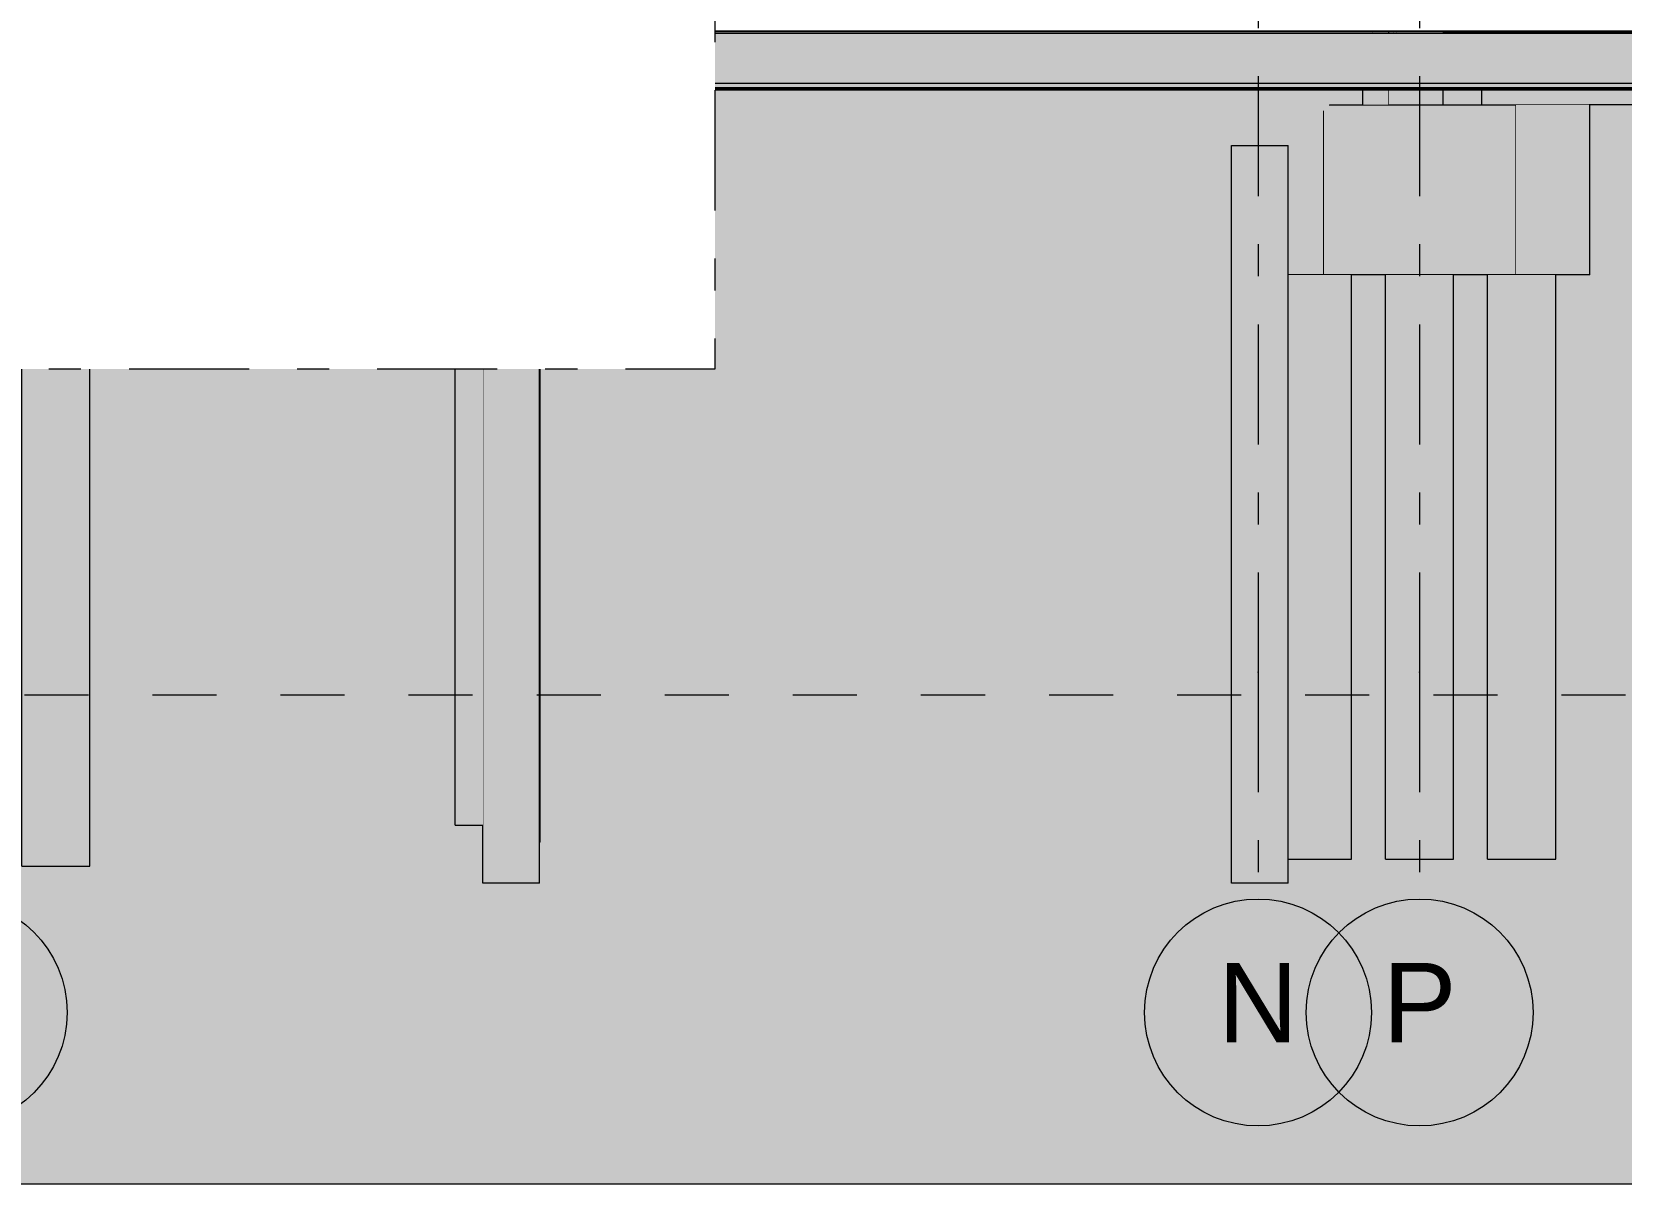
# Model space of a CAD drawing. Header units: millimetres. Extents: x -48147 to 1428745, y -495156 to 18123.
# Drawn here: x 1386117 to 1393121, y -495156 to -490077 of the extents above; entities that cross this region are included whole.
import ezdxf
from ezdxf.enums import TextEntityAlignment as Align

# ---------------------------------------------------------------- set-up
doc = ezdxf.new("R2010")
doc.units = ezdxf.units.MM
doc.header["$MEASUREMENT"] = 0
for name, pattern in [('Dashed', [2822.222233, 1411.111116, -1411.111116]), ('Double Dashed', [1093.611073, 529.166651, -211.666656, 141.111112, -211.666656]), ('Wipeout_Contour', [1000, 0, -1000])]:
    doc.linetypes.add(name, pattern=pattern)
for name, color, linetype, lineweight, true_color in [('0_Pen_No__105', 7, 'Continuous', 15, 0xa6a6a6), ('A-230-M_FLOOR.IFC Import_Pen_No__109', 7, 'Continuous', 15, 0xa6a6a6), ('A-230-M_FLOOR.IFC Import_Pen_No__29', 7, 'Continuous', 50, 0x2a2a2a), ('New_A-15-MG_Structural_Grid_Phase_2_Pen_No__222', 7, 'Continuous', 13, 0x65af33)]:
    doc.layers.add(name, color=color, linetype=linetype, lineweight=lineweight, true_color=true_color)
for name, color, linetype in [('A-230-M_FLOOR.IFC Import', 7, 'Continuous'), ('A-95-P_Drawing', 7, 'Continuous'), ('New_A-15-MG_Structural_Grid_Phase_2', 7, 'Continuous'), ('New_A-20-M_Floor_Slab', 7, 'Continuous'), ('S-160-M_FOUND.IFC Import', 7, 'Continuous'), ('S-280-M_COLUMN.IFC Import', 7, 'Continuous'), ('S-280-M_STRUCT_FRAME.IFC Import', 7, 'Continuous')]:
    doc.layers.add(name, color=color, linetype=linetype)
for name, color, linetype, lineweight in [('A-230-M_FLOOR.IFC Import_Pen_No__89', 8, 'Continuous', 20), ('A-95-P_Drawing_Pen_No__1', 7, 'Continuous', 13), ('A-95-P_Drawing_Pen_No__84', 8, 'Continuous', 20), ('New_A-20-M_Floor_Slab_Pen_No__1', 7, 'Continuous', 13), ('S-160-M_FOUND.IFC Import_Pen_No__1', 7, 'Continuous', 13), ('S-160-M_FOUND.IFC Import_Pen_No__4', 7, 'Continuous', 20), ('S-280-M_COLUMN.IFC Import_Pen_No__88', 8, 'Continuous', 20), ('S-280-M_STRUCT_FRAME.IFC Import_Pen_No__4', 7, 'Continuous', 20), ('S-280-M_STRUCT_FRAME.IFC Import_Pen_No__90', 8, 'Continuous', 20)]:
    doc.layers.add(name, color=color, linetype=linetype, lineweight=lineweight)
doc.styles.add('GENERATED_STYLE_2', font='')
doc.styles.get('GENERATED_STYLE_2').set_extended_font_data('Swis721 BT')

# ---------------------------------------------------------------- blocks, each defined once
blk = doc.blocks.new('Section Elem_296_2', base_point=(1341556.5, -489899))
at = {"color": 254, "linetype": 'Wipeout_Contour', "lineweight": 0, "ltscale": 5894620.398170539}
blk.add_wipeout([(1374573.5, -489978.5), (1374573.5, -490078.5), (1404999, -490078.5), (1404999, -489978.5)], dxfattribs=at).dxf.layer = 'New_A-20-M_Floor_Slab'
at = {"layer": 'New_A-20-M_Floor_Slab_Pen_No__1', "linetype": 'Continuous', "flags": 128}
blk.add_lwpolyline([(1420320.8, -490078.5), (1404999, -490078.5), (1374573.5, -490078.5)], dxfattribs=at)
blk = doc.blocks.new('Section Elem_375_2', base_point=(1341556.5, -489899))
at = {"color": 254, "linetype": 'Wipeout_Contour', "lineweight": 0, "ltscale": 5903369.505132277}
blk.add_wipeout([(1392094.4, -490078.5), (1392094.4, -490079), (1392099.2, -490079), (1392099.2, -490078.5)], dxfattribs=at).dxf.layer = 'S-280-M_STRUCT_FRAME.IFC Import'
at = {"color": 254, "linetype": 'Wipeout_Contour', "lineweight": 0, "ltscale": 5904196.053636141}
blk.add_wipeout([(1392094.4, -490399), (1392336.5, -490399), (1392336.5, -490329), (1392094.4, -490329)], dxfattribs=at).dxf.layer = 'S-280-M_STRUCT_FRAME.IFC Import'
at = {"layer": 'S-280-M_STRUCT_FRAME.IFC Import_Pen_No__90', "linetype": 'Continuous'}
blk.add_line((1392094.4, -490329), (1392094.4, -490399), dxfattribs=at)
blk = doc.blocks.new('Section Elem_384_2', base_point=(1341556.5, -489899))
at = {"color": 254, "linetype": 'Wipeout_Contour', "lineweight": 0, "ltscale": 5918791.525385903}
blk.add_wipeout([(1396166.2, -490078.5), (1396166.2, -490079), (1396201, -490079), (1396201, -490078.5)], dxfattribs=at).dxf.layer = 'S-280-M_STRUCT_FRAME.IFC Import'
at = {"color": 254, "linetype": 'Wipeout_Contour', "lineweight": 0, "ltscale": 7385868.342514155}
blk.add_wipeout([(1392336.5, -490399), (1394172.8, -490399), (1394103, -490329.2), (1394102.8, -490329), (1392336.5, -490329)], dxfattribs=at).dxf.layer = 'S-280-M_STRUCT_FRAME.IFC Import'
at = {"color": 254, "linetype": 'Wipeout_Contour', "lineweight": 0, "ltscale": 8873428.408047892}
blk.add_wipeout([(1394852.5, -490329.2), (1394782.8, -490399), (1395927.7, -490399), (1395857.7, -490329), (1395207.5, -490329), (1394852.8, -490329)], dxfattribs=at).dxf.layer = 'S-280-M_STRUCT_FRAME.IFC Import'
at = {"layer": 'S-280-M_STRUCT_FRAME.IFC Import_Pen_No__4', "linetype": 'Continuous'}
for p, q in [((1392336.5, -490399), (1392336.5, -490329)), ((1394172.8, -490399), (1392657.6, -490399)), ((1395499.4, -490399), (1394782.8, -490399))]:
    blk.add_line(p, q, dxfattribs=at)
at = {"color": 254, "linetype": 'Wipeout_Contour', "lineweight": 0, "ltscale": 7390276.719562369}
blk.add_wipeout([(1392336.5, -490079), (1395207.5, -490079), (1396166.2, -490079), (1396166.2, -490078.5), (1392336.5, -490078.5)], dxfattribs=at).dxf.layer = 'S-280-M_STRUCT_FRAME.IFC Import'
at = {"layer": 'S-280-M_STRUCT_FRAME.IFC Import_Pen_No__4', "linetype": 'Continuous'}
for p, q in [((1392336.5, -490079), (1392336.5, -490078.5)), ((1396166.2, -490078.5), (1396166.2, -490079))]:
    blk.add_line(p, q, dxfattribs=at)
blk = doc.blocks.new('Section Elem_510_2', base_point=(1341556.5, -489899))
at = {"color": 254, "linetype": 'Wipeout_Contour', "lineweight": 0, "ltscale": 5880485.34204399}
blk.add_wipeout([(1386523.4, -490429), (1385023.4, -490429), (1385023.4, -491179), (1386523.4, -491179)], dxfattribs=at).dxf.layer = 'S-160-M_FOUND.IFC Import'
at = {"layer": 'S-160-M_FOUND.IFC Import_Pen_No__4', "linetype": 'Continuous'}
for p, q in [((1385023.4, -490429), (1386523.4, -490429)), ((1385023.4, -491179), (1385023.4, -490429)), ((1386523.4, -490429), (1386523.4, -491179)), ((1386523.4, -491179), (1385023.4, -491179))]:
    blk.add_line(p, q, dxfattribs=at)
blk = doc.blocks.new('Section Elem_515_2', base_point=(1341556.5, -489899))
at = {"color": 254, "linetype": 'Wipeout_Contour', "lineweight": 0, "ltscale": 7380515.633017529}
blk.add_wipeout([(1391807.6, -490425.2), (1391807.6, -491149), (1392657.6, -491149), (1392657.6, -490399), (1391833.9, -490399)], dxfattribs=at).dxf.layer = 'S-160-M_FOUND.IFC Import'
at = {"layer": 'S-160-M_FOUND.IFC Import_Pen_No__4', "linetype": 'Continuous'}
for p, q in [((1391833.9, -490399), (1392657.6, -490399)), ((1392657.6, -491149), (1392657.6, -490399)), ((1391807.6, -490425.2), (1391807.6, -491149)), ((1392657.6, -491149), (1391807.6, -491149))]:
    blk.add_line(p, q, dxfattribs=at)
blk = doc.blocks.new('Section Elem_516_2', base_point=(1341556.5, -489899))
at = {"color": 254, "linetype": 'Wipeout_Contour', "lineweight": 0, "ltscale": 5907021.847173499}
blk.add_wipeout([(1392082.6, -491149), (1392082.6, -493724), (1392382.6, -493724), (1392382.6, -491149)], dxfattribs=at).dxf.layer = 'S-160-M_FOUND.IFC Import'
at = {"layer": 'S-160-M_FOUND.IFC Import_Pen_No__1', "linetype": 'Continuous'}
for p, q in [((1392082.6, -493724), (1392082.6, -491149)), ((1392382.6, -493724), (1392382.6, -491149)), ((1392082.6, -493724), (1392382.6, -493724))]:
    blk.add_line(p, q, dxfattribs=at)
blk = doc.blocks.new('Section Elem_517_2', base_point=(1341556.5, -489899))
at = {"color": 254, "linetype": 'Wipeout_Contour', "lineweight": 0, "ltscale": 5907022.236393865}
blk.add_wipeout([(1392657.6, -491149), (1392982.6, -491149), (1392982.6, -490399), (1392657.6, -490399)], dxfattribs=at).dxf.layer = 'S-160-M_FOUND.IFC Import'
at = {"color": 254, "linetype": 'Wipeout_Contour', "lineweight": 0, "ltscale": 5902981.291187834}
blk.add_wipeout([(1391653.9, -490579), (1391653.9, -491149), (1391807.6, -491149), (1391807.6, -490425.2)], dxfattribs=at).dxf.layer = 'S-160-M_FOUND.IFC Import'
at = {"layer": 'S-160-M_FOUND.IFC Import_Pen_No__4', "linetype": 'Continuous'}
for p, q in [((1392982.6, -491149), (1392982.6, -490399)), ((1391807.6, -491149), (1391653.9, -491149)), ((1392982.6, -491149), (1392657.6, -491149))]:
    blk.add_line(p, q, dxfattribs=at)
blk = doc.blocks.new('Section Elem_518_2', base_point=(1341556.5, -489899))
at = {"color": 254, "linetype": 'Wipeout_Contour', "lineweight": 0, "ltscale": 5905365.043509982}
blk.add_wipeout([(1391653.9, -493724), (1391932.6, -493724), (1391932.6, -491149), (1391653.9, -491149)], dxfattribs=at).dxf.layer = 'S-160-M_FOUND.IFC Import'
at = {"layer": 'S-160-M_FOUND.IFC Import_Pen_No__1', "linetype": 'Continuous'}
for p, q in [((1391932.6, -493724), (1391932.6, -491149)), ((1391653.9, -493724), (1391932.6, -493724))]:
    blk.add_line(p, q, dxfattribs=at)
blk = doc.blocks.new('Section Elem_546_2', base_point=(1341556.5, -489899))
at = {"color": 254, "linetype": 'Wipeout_Contour', "lineweight": 0, "ltscale": 5891621.453964485}
blk.add_wipeout([(1388355.2, -490579), (1388105.2, -490579), (1388105.2, -493829), (1388355.2, -493829)], dxfattribs=at).dxf.layer = 'S-160-M_FOUND.IFC Import'
at = {"layer": 'S-160-M_FOUND.IFC Import_Pen_No__4', "linetype": 'Continuous'}
blk.add_line((1388355.2, -493829), (1388105.2, -493829), dxfattribs=at)
at = {"color": 254, "linetype": 'Wipeout_Contour', "lineweight": 0, "ltscale": 5889282.786124365}
blk.add_wipeout([(1388105.2, -490579), (1388355.2, -490579), (1388605.2, -490329), (1387855.2, -490329)], dxfattribs=at).dxf.layer = 'S-160-M_FOUND.IFC Import'
at = {"layer": 'S-160-M_FOUND.IFC Import_Pen_No__4', "linetype": 'Continuous'}
for p, q in [((1388105.2, -490579), (1388355.2, -490579)), ((1388105.2, -493829), (1388105.2, -490579)), ((1388355.2, -493829), (1388355.2, -490579))]:
    blk.add_line(p, q, dxfattribs=at)
blk = doc.blocks.new('Section Elem_547_2', base_point=(1341556.5, -489899))
at = {"color": 254, "linetype": 'Wipeout_Contour', "lineweight": 0, "ltscale": 5904059.180352874}
blk.add_wipeout([(1391653.9, -490579), (1391403.9, -490579), (1391403.9, -493829), (1391653.9, -493829)], dxfattribs=at).dxf.layer = 'S-160-M_FOUND.IFC Import'
at = {"layer": 'S-160-M_FOUND.IFC Import_Pen_No__4', "linetype": 'Continuous'}
blk.add_line((1391653.9, -493829), (1391403.9, -493829), dxfattribs=at)
at = {"color": 254, "linetype": 'Wipeout_Contour', "lineweight": 0, "ltscale": 5901725.439484057}
blk.add_wipeout([(1391403.9, -490579), (1391653.9, -490579), (1391903.9, -490329), (1391153.9, -490329)], dxfattribs=at).dxf.layer = 'S-160-M_FOUND.IFC Import'
at = {"layer": 'S-160-M_FOUND.IFC Import_Pen_No__4', "linetype": 'Continuous'}
for p, q in [((1391403.9, -490579), (1391653.9, -490579)), ((1391403.9, -493829), (1391403.9, -490579)), ((1391653.9, -493829), (1391653.9, -490579))]:
    blk.add_line(p, q, dxfattribs=at)
blk = doc.blocks.new('Section Elem_554_2', base_point=(1341556.5, -489899))
at = {"color": 254, "linetype": 'Wipeout_Contour', "lineweight": 0, "ltscale": 5891975.821697255}
blk.add_wipeout([(1388355.2, -493649), (1388357.6, -493649), (1388357.6, -490576.5), (1388355.2, -490579)], dxfattribs=at).dxf.layer = 'S-160-M_FOUND.IFC Import'
at = {"layer": 'S-160-M_FOUND.IFC Import_Pen_No__4', "linetype": 'Continuous'}
for q in [(1388357.6, -490576.5), (1388355.2, -493649)]:
    blk.add_line((1388357.6, -493649), q, dxfattribs=at)
blk = doc.blocks.new('Section Elem_567_2', base_point=(1341556.5, -489899))
at = {"color": 254, "linetype": 'Wipeout_Contour', "lineweight": 0, "ltscale": 7360586.682113944}
blk.add_wipeout([(1387855.2, -490329), (1387832.8, -490329), (1387832.8, -490999), (1388105.2, -490999), (1388105.2, -490579)], dxfattribs=at).dxf.layer = 'S-160-M_FOUND.IFC Import'
at = {"color": 254, "linetype": 'Wipeout_Contour', "lineweight": 0, "ltscale": 5890324.897151711}
blk.add_wipeout([(1388357.6, -490576.5), (1388357.6, -490999), (1388432.8, -490999), (1388432.8, -490501.4)], dxfattribs=at).dxf.layer = 'S-160-M_FOUND.IFC Import'
at = {"layer": 'S-160-M_FOUND.IFC Import_Pen_No__4', "linetype": 'Continuous'}
for p, q in [((1387832.8, -490329), (1387832.8, -490999)), ((1388432.8, -490999), (1388432.8, -490501.4)), ((1388105.2, -490999), (1387832.8, -490999)), ((1388432.8, -490999), (1388357.6, -490999))]:
    blk.add_line(p, q, dxfattribs=at)
blk = doc.blocks.new('Section Elem_568_2', base_point=(1341556.5, -489899))
at = {"color": 254, "linetype": 'Wipeout_Contour', "lineweight": 0, "ltscale": 5891028.469881828}
blk.add_wipeout([(1387982.8, -490999), (1387982.8, -493574), (1388105.2, -493574), (1388105.2, -490999)], dxfattribs=at).dxf.layer = 'S-160-M_FOUND.IFC Import'
at = {"layer": 'S-160-M_FOUND.IFC Import_Pen_No__1', "linetype": 'Continuous'}
for q in [(1387982.8, -490999), (1388105.2, -493574)]:
    blk.add_line((1387982.8, -493574), q, dxfattribs=at)
blk = doc.blocks.new('Section Elem_578_2', base_point=(1341556.5, -489899))
at = {"color": 254, "linetype": 'Wipeout_Contour', "lineweight": 0, "ltscale": 5884406.66767543}
blk.add_wipeout([(1386073.4, -491179), (1386073.4, -493754), (1386373.4, -493754), (1386373.4, -491179)], dxfattribs=at).dxf.layer = 'S-160-M_FOUND.IFC Import'
at = {"layer": 'S-160-M_FOUND.IFC Import_Pen_No__1', "linetype": 'Continuous'}
for p, q in [((1386073.4, -493754), (1386073.4, -491179)), ((1386373.4, -493754), (1386373.4, -491179)), ((1386073.4, -493754), (1386373.4, -493754))]:
    blk.add_line(p, q, dxfattribs=at)
blk = doc.blocks.new('Section Elem_584_2', base_point=(1341556.5, -489899))
at = {"color": 254, "linetype": 'Wipeout_Contour', "lineweight": 0, "ltscale": 5908718.858486793}
blk.add_wipeout([(1392532.6, -491149), (1392532.6, -493724), (1392832.6, -493724), (1392832.6, -491149)], dxfattribs=at).dxf.layer = 'S-160-M_FOUND.IFC Import'
at = {"layer": 'S-160-M_FOUND.IFC Import_Pen_No__1', "linetype": 'Continuous'}
for p, q in [((1392532.6, -493724), (1392532.6, -491149)), ((1392832.6, -493724), (1392832.6, -491149)), ((1392532.6, -493724), (1392832.6, -493724))]:
    blk.add_line(p, q, dxfattribs=at)
blk = doc.blocks.new('Section Elem_586_2', base_point=(1341556.5, -489899))
at = {"color": 254, "linetype": 'Wipeout_Contour', "lineweight": 0, "ltscale": 5903528.44723664}
blk.add_wipeout([(1391982.6, -490399), (1392094.4, -490399), (1392094.4, -490329), (1391982.6, -490329)], dxfattribs=at).dxf.layer = 'S-160-M_FOUND.IFC Import'
at = {"layer": 'S-160-M_FOUND.IFC Import_Pen_No__1', "linetype": 'Continuous'}
blk.add_line((1391982.6, -490399), (1391982.6, -490329), dxfattribs=at)
blk = doc.blocks.new('Section Elem_587_2', base_point=(1341556.5, -489899))
at = {"layer": 'S-160-M_FOUND.IFC Import_Pen_No__1', "linetype": 'Continuous'}
for p, q in [((1392507.6, -490079), (1392507.6, -490078.5)), ((1395966.4, -490079), (1395966.4, -490078.5)), ((1392507.6, -490399), (1392507.6, -490329))]:
    blk.add_line(p, q, dxfattribs=at)
blk = doc.blocks.new('Section Elem_596_2', base_point=(1341556.5, -489899))
at = {"color": 254, "linetype": 'Wipeout_Contour', "lineweight": 0, "ltscale": 5894853.906516284}
blk.add_wipeout([(1404999, -490329), (1404999, -490079), (1374573.5, -490079), (1374573.5, -490329)], dxfattribs=at).dxf.layer = 'A-230-M_FLOOR.IFC Import'
at = {"layer": 'A-230-M_FLOOR.IFC Import_Pen_No__109', "linetype": 'Continuous'}
h = blk.add_hatch(dxfattribs=at)
h.set_pattern_fill('Lightweight_Concrete_0002', color=256, style=0, pattern_type=2)
h.set_pattern_definition([(0, (1341556.5, -489898.95), (0, 779.423), [48.75, -401.25]), (0, (1341781.5, -489509.24), (0, 779.423), [48.75, -401.25]), (60, (1341556.5, -489898.95), (-675, 389.711), [48.75, -401.25]), (60, (1342006.5, -489898.95), (-675, 389.711), [48.75, -401.25]), (120, (1341605.3, -489898.95), (675, 389.711), [48.75, -401.25]), (120, (1342055.3, -489898.95), (675, 389.711), [48.75, -401.25]), (0, (1341556.51, -489823.95), (0, 150), [0, -150, 0, -225]), (45, (1341631.51, -489823.95), (-106.066, 106.066), [0, -112.5, 0, -187.5])])
h.paths.add_polyline_path([(1404999, -490329), (1404999, -490079), (1374573.5, -490079), (1374573.5, -490329)])
at = {"layer": 'A-230-M_FLOOR.IFC Import_Pen_No__29', "linetype": 'Continuous'}
blk.add_line((1394102.8, -490329), (1374573.5, -490329), dxfattribs=at)
at = {"layer": 'A-230-M_FLOOR.IFC Import_Pen_No__29', "linetype": 'Continuous', "flags": 128}
blk.add_lwpolyline([(1420358.6, -490079), (1404999, -490079), (1374573.5, -490079)], dxfattribs=at)
blk = doc.blocks.new('Section Elem_599_2', base_point=(1341556.5, -489899))
at = {"color": 254, "linetype": 'Wipeout_Contour', "lineweight": 0, "ltscale": 5903230.092703619}
blk.add_wipeout([(1392025.3, -490078.5), (1392025.3, -490079), (1392094.4, -490079), (1392094.4, -490078.5)], dxfattribs=at).dxf.layer = 'A-230-M_FLOOR.IFC Import'
at = {"layer": 'A-230-M_FLOOR.IFC Import_Pen_No__89', "linetype": 'Continuous'}
blk.add_line((1392094.4, -490079), (1392094.4, -490078.5), dxfattribs=at)
at = {"color": 254, "linetype": 'Wipeout_Contour', "lineweight": 0, "ltscale": 5891699.262816612}
blk.add_wipeout([(1385980.7, -490078.5), (1385980.7, -490079), (1392025.3, -490079), (1392025.3, -490078.5)], dxfattribs=at).dxf.layer = 'A-230-M_FLOOR.IFC Import'
at = {"layer": 'A-230-M_FLOOR.IFC Import_Pen_No__89', "linetype": 'Continuous'}
blk.add_line((1392025.3, -490079), (1392025.3, -490078.5), dxfattribs=at)
blk = doc.blocks.new('Section Elem_606_2', base_point=(1341556.5, -489899))
at = {"color": 254, "linetype": 'Wipeout_Contour', "lineweight": 0, "ltscale": 5904266.65395233}
blk.add_wipeout([(1392332.7, -490079), (1392336.5, -490079), (1392336.5, -490078.5), (1392332.7, -490078.5)], dxfattribs=at).dxf.layer = 'S-280-M_COLUMN.IFC Import'
at = {"color": 254, "linetype": 'Wipeout_Contour', "lineweight": 0, "ltscale": 5903881.697598508}
blk.add_wipeout([(1392132.4, -490078.5), (1392132.4, -490079), (1392332.7, -490079), (1392332.7, -490078.5)], dxfattribs=at).dxf.layer = 'S-280-M_COLUMN.IFC Import'
at = {"layer": 'S-280-M_COLUMN.IFC Import_Pen_No__88', "linetype": 'Continuous'}
blk.add_line((1392332.7, -490078.5), (1392332.7, -490079), dxfattribs=at)
at = {"color": 254, "linetype": 'Wipeout_Contour', "lineweight": 0, "ltscale": 5903486.883836697}
blk.add_wipeout([(1392123.5, -490079), (1392132.4, -490079), (1392132.4, -490078.5), (1392123.5, -490078.5)], dxfattribs=at).dxf.layer = 'S-280-M_COLUMN.IFC Import'
at = {"color": 254, "linetype": 'Wipeout_Contour', "lineweight": 0, "ltscale": 5903462.925082472}
blk.add_wipeout([(1392119.7, -490078.5), (1392119.7, -490079), (1392123.5, -490079), (1392123.5, -490078.5)], dxfattribs=at).dxf.layer = 'S-280-M_COLUMN.IFC Import'
at = {"color": 254, "linetype": 'Wipeout_Contour', "lineweight": 0, "ltscale": 5903417.234185892}
blk.add_wipeout([(1392099.2, -490078.5), (1392099.2, -490079), (1392119.7, -490079), (1392119.7, -490078.5)], dxfattribs=at).dxf.layer = 'S-280-M_COLUMN.IFC Import'
at = {"layer": 'S-280-M_COLUMN.IFC Import_Pen_No__88', "linetype": 'Continuous'}
for p, q in [((1392099.2, -490078.5), (1392099.2, -490079)), ((1392119.7, -490078.5), (1392119.7, -490079)), ((1392132.4, -490078.5), (1392132.4, -490079))]:
    blk.add_line(p, q, dxfattribs=at)
blk = doc.blocks.new('Standard grid marker[4]_2', base_point=(1385773.5, -468494.3))
at = {"layer": 'New_A-15-MG_Structural_Grid_Phase_2_Pen_No__222', "linetype": 'Continuous'}
blk.add_circle((1385773.5, -494399), 500, dxfattribs=at)
at = {"layer": 'New_A-15-MG_Structural_Grid_Phase_2_Pen_No__222', "style": 'GENERATED_STYLE_2'}
for tag, p in [('AC_MarkerText_1_0', (1385773.5, -467950.9)), ('AC_MarkerText_1_1', (1385773.5, -494355.6))]:
    blk.add_attdef(tag, text='', height=350, rotation=360, dxfattribs=at).set_placement(p, align=Align.MIDDLE_CENTER)
blk = doc.blocks.new('Standard grid marker[5]_2', base_point=(1392232.7, -468494.3))
at = {"layer": 'New_A-15-MG_Structural_Grid_Phase_2_Pen_No__222', "linetype": 'Double Dashed'}
for p, q in [((1392232.7, -469494.3), (1392232.7, -492899)), ((1392232.7, -492899), (1392232.7, -493899))]:
    blk.add_line(p, q, dxfattribs=at)
at = {"layer": 'New_A-15-MG_Structural_Grid_Phase_2_Pen_No__222', "linetype": 'Continuous'}
blk.add_circle((1392232.7, -494399), 500, dxfattribs=at)
at = {"layer": 'New_A-15-MG_Structural_Grid_Phase_2_Pen_No__222', "linetype": 'Double Dashed'}
blk.add_point((1392232.7, -492899), dxfattribs=at)
blk.add_point((1392232.7, -492899), dxfattribs=at)
at = {"layer": 'New_A-15-MG_Structural_Grid_Phase_2_Pen_No__222', "style": 'GENERATED_STYLE_2'}
for tag, p in [('AC_MarkerText_1_0', (1392232.7, -467950.9)), ('AC_MarkerText_1_1', (1392232.7, -494355.6))]:
    blk.add_attdef(tag, text='', height=350, rotation=360, dxfattribs=at).set_placement(p, align=Align.MIDDLE_CENTER)
blk = doc.blocks.new('Standard grid marker[7]_2', base_point=(1391520.8, -468494.3))
at = {"layer": 'New_A-15-MG_Structural_Grid_Phase_2_Pen_No__222', "linetype": 'Double Dashed'}
for p, q in [((1391520.8, -469494.3), (1391520.8, -492899)), ((1391520.8, -492899), (1391520.8, -493899))]:
    blk.add_line(p, q, dxfattribs=at)
at = {"layer": 'New_A-15-MG_Structural_Grid_Phase_2_Pen_No__222', "linetype": 'Continuous'}
blk.add_circle((1391520.8, -494399), 500, dxfattribs=at)
at = {"layer": 'New_A-15-MG_Structural_Grid_Phase_2_Pen_No__222', "linetype": 'Double Dashed'}
blk.add_point((1391520.8, -492899), dxfattribs=at)
blk.add_point((1391520.8, -492899), dxfattribs=at)
at = {"layer": 'New_A-15-MG_Structural_Grid_Phase_2_Pen_No__222', "style": 'GENERATED_STYLE_2'}
for tag, p in [('AC_MarkerText_1_0', (1391520.8, -467950.9)), ('AC_MarkerText_1_1', (1391520.8, -494355.6))]:
    blk.add_attdef(tag, text='', height=350, rotation=360, dxfattribs=at).set_placement(p, align=Align.MIDDLE_CENTER)
blk = doc.blocks.new('S-27 Building Section_STORY_MARKER', base_point=(1341556.5, -489899))
at = {"layer": '0_Pen_No__105', "linetype": 'Dashed', "ltscale": 0.2}
blk.add_line((1357862.3, -492999), (1422610.8, -492999), dxfattribs=at)

msp = doc.modelspace()

# ---------------------------------------------------------------- block references
at = {"layer": 'New_A-20-M_Floor_Slab'}
msp.add_blockref('Section Elem_296_2', (1341556.5, -489899), dxfattribs=at)
at = {"layer": 'S-160-M_FOUND.IFC Import'}
for name in ['Section Elem_546_2', 'Section Elem_510_2']:
    msp.add_blockref(name, (1341556.5, -489899), dxfattribs=at)

# ---------------------------------------------------------------- next in the draw order: block references
for name in ['Section Elem_554_2', 'Section Elem_578_2']:
    msp.add_blockref(name, (1341556.5, -489899), dxfattribs=at)
at = {"layer": 'S-280-M_STRUCT_FRAME.IFC Import'}
msp.add_blockref('Section Elem_375_2', (1341556.5, -489899), dxfattribs=at)

# ---------------------------------------------------------------- next in the draw order: block references
at = {"layer": 'S-160-M_FOUND.IFC Import'}
msp.add_blockref('Section Elem_567_2', (1341556.5, -489899), dxfattribs=at)
at = {"layer": 'S-280-M_STRUCT_FRAME.IFC Import'}
msp.add_blockref('Section Elem_384_2', (1341556.5, -489899), dxfattribs=at)

# ---------------------------------------------------------------- next in the draw order: block references
at = {"layer": 'S-160-M_FOUND.IFC Import'}
for name in ['Section Elem_515_2', 'Section Elem_568_2']:
    msp.add_blockref(name, (1341556.5, -489899), dxfattribs=at)

# ---------------------------------------------------------------- next in the draw order: block references
msp.add_blockref('Section Elem_516_2', (1341556.5, -489899), dxfattribs=at)

# ---------------------------------------------------------------- next in the draw order: block references
msp.add_blockref('Section Elem_517_2', (1341556.5, -489899), dxfattribs=at)

# ---------------------------------------------------------------- next in the draw order: block references
for name in ['Section Elem_587_2', 'Section Elem_586_2', 'Section Elem_518_2', 'Section Elem_584_2']:
    msp.add_blockref(name, (1341556.5, -489899), dxfattribs=at)

# ---------------------------------------------------------------- next in the draw order: block references
msp.add_blockref('Section Elem_547_2', (1341556.5, -489899), dxfattribs=at)

# ---------------------------------------------------------------- next in the draw order: block references
at = {"layer": 'A-230-M_FLOOR.IFC Import'}
msp.add_blockref('Section Elem_596_2', (1341556.5, -489899), dxfattribs=at)

# ---------------------------------------------------------------- next in the draw order: block references
msp.add_blockref('Section Elem_599_2', (1341556.5, -489899), dxfattribs=at)

# ---------------------------------------------------------------- next in the draw order: block references
at = {"layer": 'New_A-15-MG_Structural_Grid_Phase_2', "color": 8, "linetype": 'Continuous', "lineweight": 15}
msp.add_blockref('Standard grid marker[4]_2', (1385773.5, -468494.3), dxfattribs=at)
ref = msp.add_blockref('Standard grid marker[7]_2', (1391520.8, -468494.3), dxfattribs=at)
ref.add_attrib('AC_MarkerText_1_1', 'N', dxfattribs={"layer": 'New_A-15-MG_Structural_Grid_Phase_2_Pen_No__222', "color": 85, "true_color": 0x65af33, "height": 350, "rotation": 360, "style": 'GENERATED_STYLE_2'}).set_placement((1391520.8, -494355.6), align=Align.MIDDLE_CENTER)
at = {"layer": 'S-280-M_COLUMN.IFC Import'}
msp.add_blockref('Section Elem_606_2', (1341556.5, -489899), dxfattribs=at)

# ---------------------------------------------------------------- next in the draw order: hatches: boundary and pattern name
at = {"layer": 'A-95-P_Drawing_Pen_No__84', "linetype": 'Continuous'}
msp.add_hatch(color=256, dxfattribs=at).paths.add_polyline_path([(1354719.7, -495155.8), (1354719.7, -489899), (1374476.9, -489899), (1374476.9, -490829), (1374977.2, -490829), (1374977.2, -490303.5), (1399868, -490303.5), (1399868, -490124), (1419989.7, -490124), (1419989.7, -490828.9), (1420521.3, -490828.9), (1420521.3, -489899), (1428745.5, -489899), (1428745.5, -495155.8)])

# ---------------------------------------------------------------- next in the draw order: linework, layer by layer
at = {"layer": 'A-95-P_Drawing_Pen_No__1', "linetype": 'Continuous', "flags": 128}
msp.add_lwpolyline([(1354719.7, -495155.8), (1354719.7, -489899), (1374476.9, -489899), (1374476.9, -490829), (1374977.2, -490829), (1374977.2, -490303.5), (1399868, -490303.5), (1399868, -490124), (1419989.7, -490124), (1419989.7, -490828.9), (1420521.3, -490828.9), (1420521.3, -489899), (1428745.5, -489899), (1428745.5, -495155.8)], close=True, dxfattribs=at)

# ---------------------------------------------------------------- next in the draw order: block references
at = {"layer": 'New_A-15-MG_Structural_Grid_Phase_2', "color": 8, "linetype": 'Continuous', "lineweight": 15}
ref = msp.add_blockref('Standard grid marker[5]_2', (1392232.7, -468494.3), dxfattribs=at)
ref.add_attrib('AC_MarkerText_1_1', 'P', dxfattribs={"layer": 'New_A-15-MG_Structural_Grid_Phase_2_Pen_No__222', "color": 85, "true_color": 0x65af33, "height": 350, "rotation": 360, "style": 'GENERATED_STYLE_2'}).set_placement((1392232.7, -494355.6), align=Align.MIDDLE_CENTER)

# ---------------------------------------------------------------- next in the draw order: wipeouts: each hides what was drawn before it
at = {"color": 254, "linetype": 'Wipeout_Contour', "lineweight": 0, "ltscale": 5862895.990088575}
msp.add_wipeout([(1375501.9, -483182.1), (1389127.5, -483182.1), (1389127.5, -491563.4), (1375501.9, -491563.4)], dxfattribs=at).dxf.layer = 'A-95-P_Drawing'

# ---------------------------------------------------------------- next in the draw order: linework, layer by layer
at = {"layer": 'A-95-P_Drawing_Pen_No__1', "linetype": 'Double Dashed', "flags": 128}
msp.add_lwpolyline([(1375501.9, -483182.1), (1389127.5, -483182.1), (1389127.5, -491563.4), (1375501.9, -491563.4)], close=True, dxfattribs=at)

# ---------------------------------------------------------------- next in the draw order: block references
at = {"linetype": 'Continuous', "lineweight": 0}
msp.add_blockref('S-27 Building Section_STORY_MARKER', (1341556.5, -489899), dxfattribs=at)

doc.saveas('drawing.dxf')
